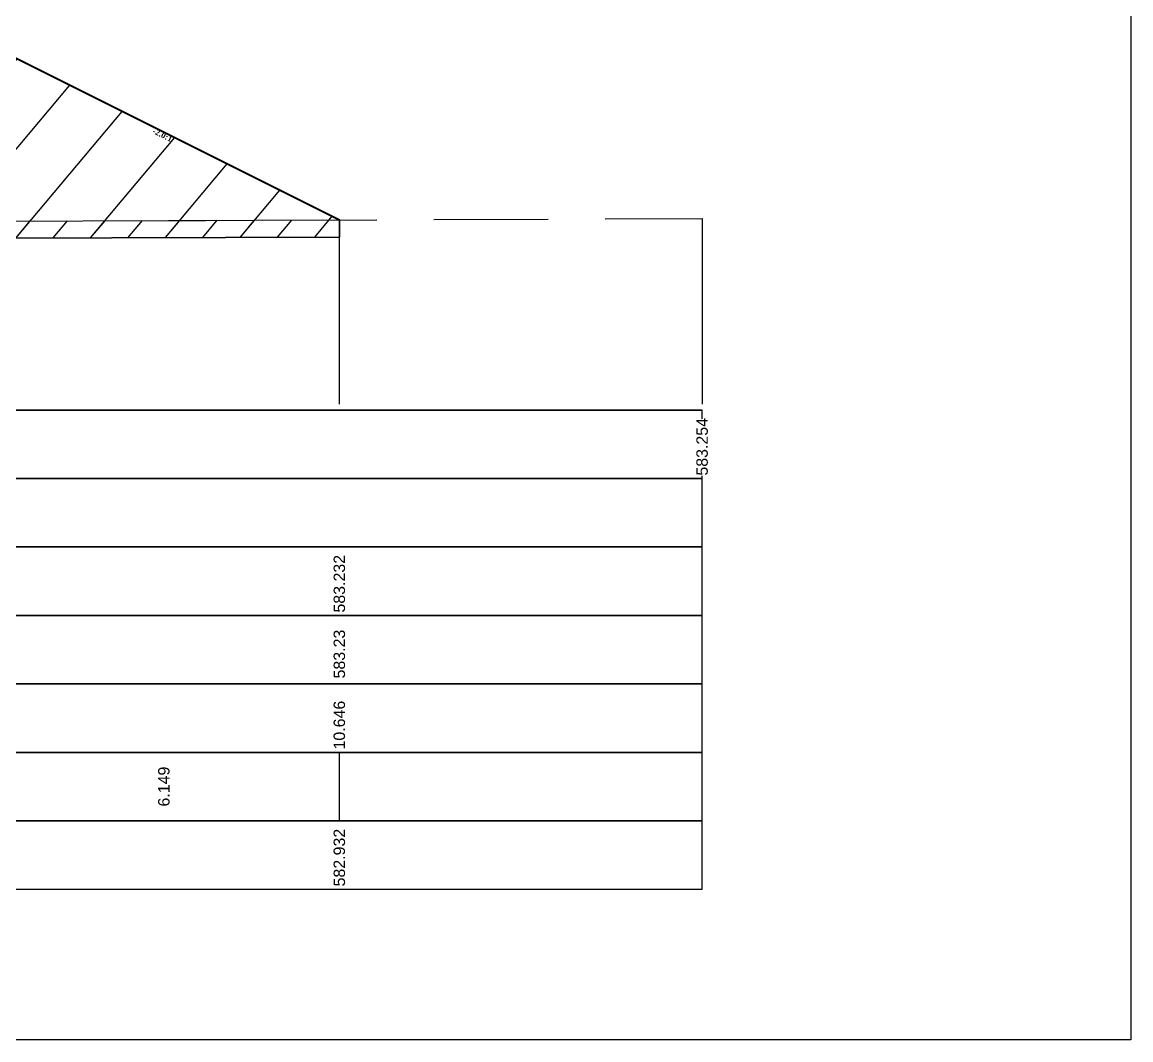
# Model space of a CAD drawing. Header units: millimetres. Extents: x 2762 to 3076, y 916 to 3305.
# Drawn here: x 2979.79 to 2999.21, y 2227.65 to 2245.48 of the extents above; entities that cross this region are included whole.
import ezdxf

# ---------------------------------------------------------------- set-up
doc = ezdxf.new("R2010")
doc.units = ezdxf.units.MM
doc.header["$LTSCALE"] = 2
doc.linetypes.add('CACHE', pattern=[9.525, 6.35, -3.175])
doc.linetypes.add('DASHED', pattern=[0.75, 0.5, -0.25])
doc.layers.add('C-ROAD-CORR', color=5, linetype='Continuous')
doc.layers.add('C-ROAD-SCTN', color=7, linetype='Continuous')
doc.styles.add('C3D_Etiquette', font='romans.shx')
doc.styles.add('C3D_Profil_Travers', font='romans.shx')

msp = doc.modelspace()

# ---------------------------------------------------------------- hatches: boundary and pattern name
at = {"linetype": 'Continuous', "lineweight": -3}
h = msp.add_hatch(dxfattribs=at)
h.set_pattern_fill('_U', color=3, angle=50, style=0, pattern_type=0)
h.set_pattern_definition([(50, (2961.4729, 2241.7753), (-0.766044, 0.642788), [])])
h.paths.add_polyline_path([(2961.473, 2241.775), (2961.7, 2242.003), (2963.2, 2242.063), (2968.808, 2244.866), (2976.805, 2245.186), (2979.201, 2245.09), (2985.35, 2242.016), (2985.35, 2241.716), (2975.006, 2241.68), (2974.544, 2241.679), (2974.213, 2241.683)])
h.paths.add_polyline_path([(2959.882, 2241.787), (2959.882, 2242.087), (2959.9, 2242.015), (2960.2, 2242.003), (2960.42, 2241.783)])
h = msp.add_hatch(dxfattribs=at)
h.set_pattern_fill('_U', color=150, scale=0.5, angle=50, style=0, pattern_type=0)
h.set_pattern_definition([(50, (2961.4729, 2241.77525), (-0.383022, 0.321394), [])])
h.paths.add_polyline_path([(2961.473, 2241.775), (2961.7, 2242.003), (2963.2, 2242.063), (2974.213, 2241.983), (2974.544, 2241.979), (2975.006, 2241.98), (2985.35, 2242.016), (2985.35, 2241.716), (2975.006, 2241.68), (2974.544, 2241.679), (2974.213, 2241.683)])
h.paths.add_polyline_path([(2959.882, 2242.087), (2963.2, 2242.063), (2961.7, 2242.003), (2961.473, 2241.775), (2960.42, 2241.783), (2960.2, 2242.003), (2959.9, 2242.015)])
h.paths.add_polyline_path([(2959.882, 2241.787), (2959.882, 2242.087), (2959.9, 2242.015), (2960.2, 2242.003), (2960.42, 2241.783)])

# ---------------------------------------------------------------- linework, layer by layer
at = {"color": 253, "linetype": 'Continuous', "lineweight": -3}
for p, q in [((2979.201, 2245.09), (2985.35, 2242.016)), ((2975.006, 2241.98), (2985.35, 2242.016)), ((2985.35, 2242.016), (2985.35, 2241.716)), ((2985.35, 2242.016), (2985.35, 2241.716)), ((2985.35, 2241.716), (2975.006, 2241.68)), ((2985.35, 2241.716), (2975.006, 2241.68))]:
    msp.add_line(p, q, dxfattribs=at)
at = {"color": 105, "linetype": 'DASHED', "lineweight": -3, "ltscale": 2}
msp.add_line((2975.006, 2241.98), (2991.705, 2242.038), dxfattribs=at)
at = {"color": 8, "linetype": 'CACHE', "lineweight": -3}
msp.add_line((2985.35, 2238.784), (2985.35, 2242.016), dxfattribs=at)
at = {"color": 98, "linetype": 'CACHE', "lineweight": -3}
msp.add_line((2991.705, 2242.038), (2991.705, 2238.784), dxfattribs=at)
at = {"color": 6, "linetype": 'Continuous', "lineweight": -3}
msp.add_line((2975.006, 2241.68), (2985.35, 2241.716), dxfattribs=at)
at = {"color": 7, "linetype": 'Continuous', "lineweight": -3}
for p, q in [((2957.704, 2238.684), (2991.706, 2238.684)), ((2985.35, 2231.484), (2985.35, 2232.684))]:
    msp.add_line(p, q, dxfattribs=at)
for points in [[(2957.704, 2237.484), (2991.706, 2237.484), (2991.706, 2238.684), (2957.704, 2238.684)], [(2957.704, 2236.284), (2991.706, 2236.284), (2991.706, 2237.484), (2957.704, 2237.484)], [(2957.704, 2235.084), (2991.706, 2235.084), (2991.706, 2236.284), (2957.704, 2236.284)], [(2957.704, 2233.884), (2991.706, 2233.884), (2991.706, 2235.084), (2957.704, 2235.084)], [(2957.704, 2232.684), (2991.706, 2232.684), (2991.706, 2233.884), (2957.704, 2233.884)], [(2957.704, 2231.484), (2991.706, 2231.484), (2991.706, 2232.684), (2957.704, 2232.684)], [(2957.704, 2230.284), (2991.706, 2230.284), (2991.706, 2231.484), (2957.704, 2231.484)]]:
    msp.add_3dface(points, dxfattribs=at)
at = {"layer": 'C-ROAD-CORR', "color": 1, "linetype": 'Continuous', "lineweight": 40}
msp.add_line((2979.201, 2245.09), (2985.35, 2242.016), dxfattribs=at)
at = {"layer": 'C-ROAD-SCTN', "color": 154, "linetype": 'Continuous', "lineweight": -3}
msp.add_line((2979.201, 2245.09), (2985.35, 2242.016), dxfattribs=at)
at = {"layer": 'C-ROAD-SCTN', "color": 1, "linetype": 'Continuous', "lineweight": -3}
msp.add_line((2979.201, 2245.09), (2985.35, 2242.016), dxfattribs=at)

# ---------------------------------------------------------------- texts
at = {"color": 7, "linetype": 'Continuous', "lineweight": -3, "insert": (2982.274, 2243.55), "char_height": 0.1, "width": 0.34598, "attachment_point": 2, "rotation": 333.4349, "style": 'C3D_Etiquette'}
msp.add_mtext('{\\fTimes New Roman|b1|i0|c0|p18;-2.0:1}', dxfattribs=at)
at = {"color": 7, "linetype": 'Continuous', "lineweight": -3, "char_height": 0.2, "rotation": 90, "style": 'C3D_Profil_Travers'}
for s, insert, attachment_point in [('{\\fArial|b0|i0|c0|p34;583.23}', (2985.35, 2233.979), 4), ('{\\fArial|b0|i0|c0|p34;6.149}', (2982.276, 2232.084), 5)]:
    msp.add_mtext(s, dxfattribs=dict(at, insert=insert, attachment_point=attachment_point))

# ---------------------------------------------------------------- next in the draw order: texts
at = {"color": 7, "linetype": 'Continuous', "lineweight": -3, "char_height": 0.2, "attachment_point": 4, "rotation": 90, "style": 'C3D_Profil_Travers', "bg_fill": 3, "box_fill_scale": 1.000375, "bg_fill_color": 256, "bg_fill_true_color": 13158600, "bg_fill_transparency": 0}
for s, insert, width in [('{\\fArial|b0|i0|c0|p34;583.254}', (2991.705, 2237.534), 0.99471), ('{\\fArial|b0|i0|c0|p34;583.232}', (2985.35, 2235.134), 0.99347), ('{\\fArial|b0|i0|c0|p34;\\C256;10.646}', (2985.35, 2232.734), 0.81944), ('{\\fArial|b0|i0|c0|p34;582.932}', (2985.35, 2230.334), 0.99347)]:
    msp.add_mtext(s, dxfattribs=dict(at, insert=insert, width=width))

# ---------------------------------------------------------------- next in the draw order: linework, layer by layer
msp.add_lwpolyline([(2950.215, 2257.145), (2999.215, 2257.145), (2999.215, 2227.645), (2950.215, 2227.645)], close=True)

doc.saveas('drawing.dxf')
